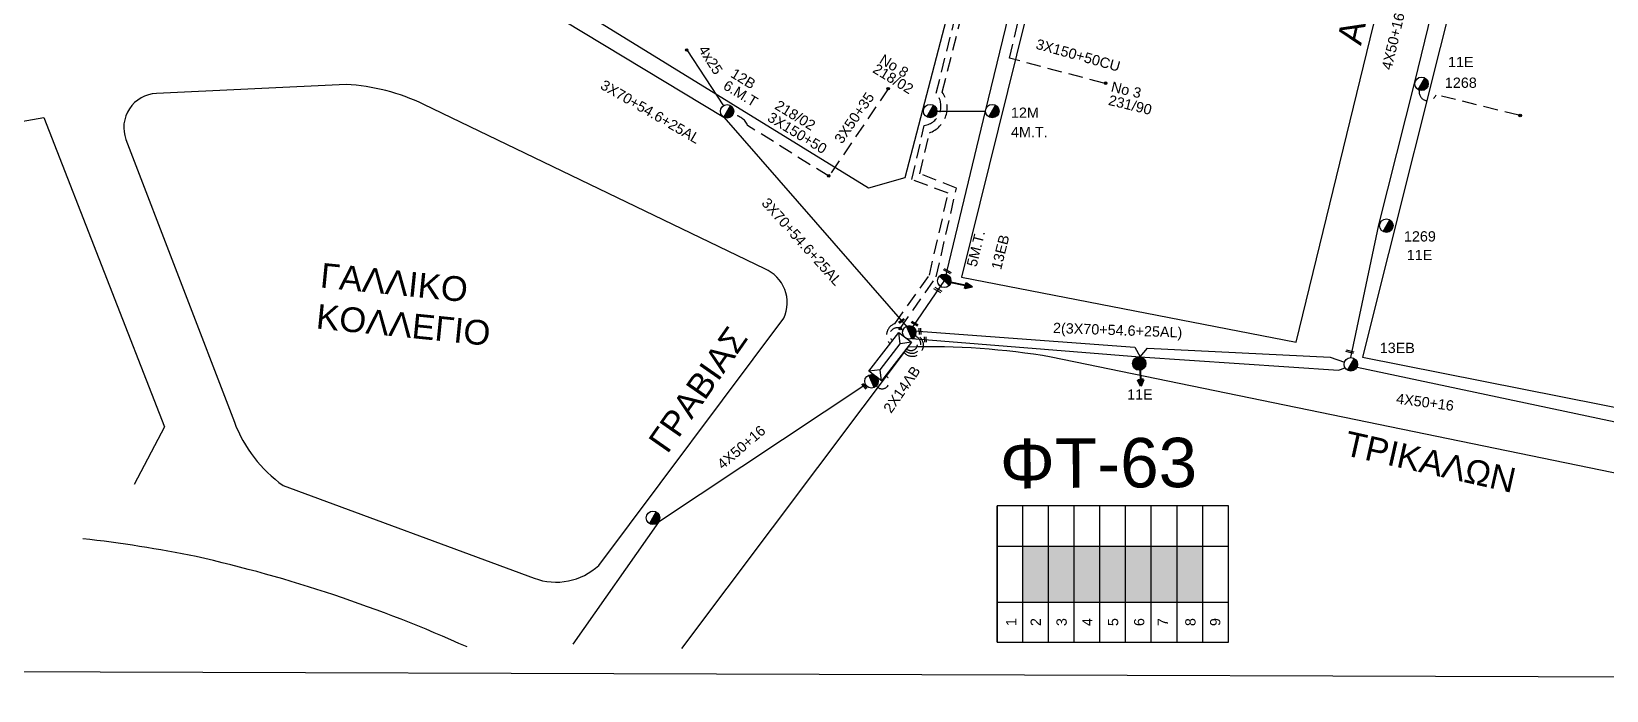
# Model space of a CAD drawing. Header units: millimetres. Extents: x 3156 to 5307, y 1191 to 2273.
# Drawn here: x 4241.2 to 4517, y 1237.7 to 1353.1 of the extents above; entities that cross this region are included whole.
import ezdxf
from ezdxf.enums import TextEntityAlignment as Align

# ---------------------------------------------------------------- set-up
doc = ezdxf.new("R2010")
doc.units = ezdxf.units.MM
doc.linetypes.add('DASHED', pattern=[19.05, 12.7, -6.35])
for name, color, linetype in [('Άγνωστα', 7, 'Continuous'), ('Ασφαλειοκιβώτια Χ.Τ 9 αναχωρήσεων', 7, 'Continuous'), ('Γυμνά εναέρια ΧΤ και ΦΟΠ (3Φ)   4x50+16AL', 7, 'Continuous'), ('Εναέρια παροχή ΧΤ 4x25', 7, 'SYN_LINE'), ('Επίτονοι', 7, 'Continuous'), ('Καλώδια ΧΤ   3x150+50AL', 7, 'DASHED'), ('Καλώδια ΧΤ   3x150+50CU', 7, 'DASHED'), ('Καλώδια ΧΤ   3x150AL+50CU', 7, 'DASHED'), ('Καλώδια ΧΤ   3x150AL+50XLPE', 7, 'DASHED'), ('Καλώδια ΧΤ   3X50+35', 7, 'DASHED'), ('Μηχανική τομή', 7, 'Continuous'), ('Στύλος Ξύλινος', 7, 'Continuous'), ('Στύλος Ξύλινος @ 1', 7, 'Continuous'), ('Στύλος ΦΜ', 7, 'Continuous'), ('Στύλος ΦΜ @ 1', 7, 'Continuous'), ('Συνδέσεις', 7, 'Continuous'), ('Συνεστραμμένα ΧΤ   3x70+54.6+25 AL', 7, 'SYN_LINE'), ('Υποσταθμός εναέριος 2 στύλων', 7, 'Continuous'), ('Υποσταθμός πόλεως', 7, 'Continuous'), ('Υπόβαθρο ΔΕΗ', 7, 'Continuous')]:
    doc.layers.add(name, color=color, linetype=linetype)
doc.styles.add('arial', font='arial.ttf')
doc.styles.get("Standard").update_dxf_attribs({"font": 'arial.ttf'})
doc.linetypes.add('SYN_LINE', pattern='A,0.5,-0.0001,["/\\/\\/\\/",Standard,S=0.1,R=0,X=0,Y=-0.05],-0.25', length=0.7501)

# ---------------------------------------------------------------- blocks, each defined once
blk = doc.blocks.new('ΥΠΑΡΧΩΝ ΤΣΙΜΕΝΤΕΝΙΟΣ ΣΤΥΛΟΣ')
at = {"layer": 'Στύλος ΦΜ'}
blk.add_hatch(color=7, dxfattribs=at).paths.add_polyline_path([(-1.29, -2.28, 0.574793), (2.62, 0, 0.268822), (1.3, 2.27)])
at = {"layer": 'Στύλος ΦΜ', "color": 7}
blk.add_line((-1.29, -2.28), (1.3, 2.27), dxfattribs=at)
blk.add_circle((0, 0), 2.62, dxfattribs=at)
at = {"layer": 'Στύλος ΦΜ', "flags": 4}
for tag, p in [('ΤΥΠΟΣ', (-4.91, 3.03)), ('ΑΡΙΘΜΟΣ', (-4.68, 8.05))]:
    blk.add_attdef(tag, p, '', height=4, dxfattribs=at)
blk = doc.blocks.new('ΥΠΑΡΧΩΝ ΞΥΛΙΝΟΣ ΣΤΥΛΟΣ')
at = {"layer": 'Στύλος Ξύλινος'}
h = blk.add_hatch(color=7, dxfattribs=at)
h.paths.add_polyline_path([(-2.62, 0, 0.270008), (-1.29, -2.28), (1.3, 2.27, 0.576266)])
h.paths.add_polyline_path([(-1.29, -2.28, 0.574793), (2.62, 0, 0.268822), (1.3, 2.27)])
at = {"layer": 'Στύλος Ξύλινος', "color": 7}
blk.add_line((-1.29, -2.28), (1.3, 2.27), dxfattribs=at)
blk.add_circle((0, 0), 2.62, dxfattribs=at)
at = {"layer": 'Στύλος Ξύλινος', "flags": 4}
for tag, p in [('ΑΡΙΘΜΟΣ', (-4.91, 8.6)), ('ΤΥΠΟΣ', (-4.85, 3.39))]:
    blk.add_attdef(tag, p, '', height=4, dxfattribs=at)
blk = doc.blocks.new('ΥΠΟΣΤΑΘΜΟΣ ΕΝΑΕΡΙΟΣ ΕΠΙ 2 ΣΤΥΛΩΝ')
at = {"layer": 'Υποσταθμός εναέριος 2 στύλων', "linetype": 'Continuous'}
for points in [[(-11.97, -2.11, 0.574793), (-8.45, -0.07, 0.268822), (-9.64, 1.98)], [(9.68, -2.15, 0.574793), (13.19, -0.1, 0.268822), (12.01, 1.95)]]:
    blk.add_hatch(color=256, dxfattribs=at).paths.add_polyline_path(points)
for p, q in [((-11.97, -2.11), (-9.64, 1.98)), ((9.68, -2.15), (12.01, 1.95))]:
    blk.add_line(p, q, dxfattribs=at)
for centre in [(-10.81, -0.07), (10.84, -0.1)]:
    blk.add_circle(centre, 2.36, dxfattribs=at)
at = {"layer": 'Υποσταθμός πόλεως', "linetype": 'Continuous', "ltscale": 40}
blk.add_lwpolyline([(-8.57, 2.82), (8.57, 2.82), (8.57, -2.82), (-8.57, -2.82)], close=True, dxfattribs=at)
for points in [[(-5.75, 0), (-8.57, 2.82)], [(-8.57, -2.82), (-5.75, 0)], [(-5.75, 0), (5.75, 0)], [(5.75, 0), (8.57, 2.82)], [(8.57, -2.82), (5.75, 0)]]:
    blk.add_lwpolyline(points, dxfattribs=at)
at = {"layer": 'Υποσταθμός εναέριος 2 στύλων', "ltscale": 40, "flags": 1}
for tag, p in [('ΜΕΤΑΣΧΗΜΑΤΙΣΜΟΣ', (14.09, 2.51)), ('ΙΣΧΥΣ', (14.07, -0.28)), ('ΑΡΙΘΜΟΣ', (14.19, -3))]:
    blk.add_attdef(tag, p, '', height=1.8, dxfattribs=at)
blk = doc.blocks.new('ΑΣΦΑΛΕΙΟΚΙΒΩΤΙΟ ΥΠΟΣΤΑΘΜΟΥ 9 ΑΝΑΧΩΡΗΣΕΩΝ')
at = {"layer": 'Ασφαλειοκιβώτια Χ.Τ 9 αναχωρήσεων', "ltscale": 40}
for p, q in [((-23.8, 40.36), (24.02, 40.36)), ((-9.72, 40.36), (-9.72, -40.64)), ((9.94, 40.36), (9.94, -40.64)), ((-23.8, 31.36), (24.02, 31.36)), ((-23.8, 22.36), (24.02, 22.36)), ((-23.8, 13.36), (24.02, 13.36)), ((-23.8, 4.36), (24.02, 4.36)), ((-23.8, -4.64), (24.02, -4.64)), ((-23.8, -13.64), (24.02, -13.64)), ((-23.8, -22.64), (24.02, -22.64)), ((-23.8, -31.64), (24.02, -31.64))]:
    blk.add_line(p, q, dxfattribs=at)
at = {"layer": 'Ασφαλειοκιβώτια Χ.Τ 9 αναχωρήσεων'}
blk.add_lwpolyline([(-23.8, -40.64), (24.02, -40.64), (24.02, 40.36), (-23.8, 40.36)], close=True, dxfattribs=at)
for s, p in [('1', (-18.12, 33.62)), ('2', (-18.12, 25.05)), ('3', (-18.12, 15.98)), ('4', (-18.12, 6.96)), ('5', (-18.12, -2.05)), ('6', (-18.12, -11.19)), ('7', (-18.12, -19.43)), ('8', (-18.12, -29.12)), ('9', (-18.12, -37.81))]:
    blk.add_text(s, height=3.6, dxfattribs=at).set_placement(p)
at = {"layer": 'Ασφαλειοκιβώτια Χ.Τ 9 αναχωρήσεων', "ltscale": 40}
for tag, height, p in [('ΟΝΟΜΑ', 5, (-0.16, 44.31)), ('ΚΕΙΜΕΝΟ 1', 2, (17.06, 35.59)), ('ΚΕΙΜΕΝΟ 2', 2, (17.06, 26.88)), ('ΚΕΙΜΕΝΟ 3', 2, (17.06, 17.69)), ('ΚΕΙΜΕΝΟ 4', 2, (17.06, 8.71)), ('ΚΕΙΜΕΝΟ 5', 2, (17.06, -0.13)), ('ΚΕΙΜΕΝΟ 6', 2, (17.06, -9.05)), ('ΚΕΙΜΕΝΟ 7', 2, (17.06, -18.13)), ('ΚΕΙΜΕΝΟ 8', 2, (17.06, -26.85)), ('ΚΕΙΜΕΝΟ 9', 2, (17.06, -35.99)), ('ΣΧ', 2, (-0.1, -42.64))]:
    blk.add_attdef(tag, text='', height=height, dxfattribs=at).set_placement(p, align=Align.MIDDLE_CENTER)
blk = doc.blocks.new('_ΣΥΝΔΕΣΗ')
at = {"layer": 'Συνδέσεις', "linetype": 'SYN_LINE', "ltscale": 40}
blk.add_hatch(color=256, dxfattribs=at).paths.add_polyline_path([(0.5, -0.01, 1), (-0.5, -0.01, 1)])
at = {"layer": 'Συνδέσεις'}
blk.add_circle((0, -0.01), 0.5, dxfattribs=at)
blk = doc.blocks.new('ΜΗΧΑΝΙΚΗ ΤΟΜΗ')
at = {"layer": 'Μηχανική τομή', "ltscale": 40}
for p, q in [((-1.89, 0.78), (1.89, 0.78)), ((1.89, 0), (-1.89, 0))]:
    blk.add_line(p, q, dxfattribs=at)
blk = doc.blocks.new('ΕΠΙΤΟΝΟΣ')
at = {"layer": 'Επίτονοι', "lineweight": 40, "ltscale": 40}
blk.add_hatch(color=256, dxfattribs=at).paths.add_polyline_path([(-1.13, 6.47), (0, 9.1), (1.13, 6.47)])
for p, q in [((-1.13, 6.47), (0, 9.1)), ((1.13, 6.47), (-1.13, 6.47)), ((-1.13, 6.47), (0, 6.47)), ((0, 9.1), (1.13, 6.47)), ((0, 6.47), (0, 0))]:
    blk.add_line(p, q, dxfattribs=at)

msp = doc.modelspace()

# ---------------------------------------------------------------- hatches: boundary and pattern name
at = {"layer": 'Ασφαλειοκιβώτια Χ.Τ 9 αναχωρήσεων'}
for color, points in [(151, [(4419.29, 1262.97), (4414.79, 1262.97), (4414.79, 1253.14), (4419.29, 1253.14)]), (30, [(4423.79, 1262.97), (4419.29, 1262.97), (4419.29, 1253.14), (4423.79, 1253.14)]), (6, [(4428.29, 1262.97), (4423.79, 1262.97), (4423.79, 1253.14), (4428.29, 1253.14)]), (27, [(4432.79, 1262.97), (4428.29, 1262.97), (4428.29, 1253.14), (4432.79, 1253.14)]), (2, [(4437.29, 1262.97), (4432.79, 1262.97), (4432.79, 1253.14), (4437.29, 1253.14)]), (85, [(4441.79, 1262.97), (4437.29, 1262.97), (4437.29, 1253.14), (4441.79, 1253.14)]), (133, [(4446.29, 1262.97), (4441.79, 1262.97), (4441.79, 1253.14), (4446.29, 1253.14)])]:
    msp.add_hatch(color=color, dxfattribs=at).paths.add_polyline_path(points)

# ---------------------------------------------------------------- linework, layer by layer
at = {"layer": 'Άγνωστα', "color": 133}
msp.add_lwpolyline([(4472.22, 1295.98), (4477.15, 1319.26), (4483.46, 1344.22), (4488.72, 1366.07), (4496.54, 1396.58), (4503.61, 1424.47)], dxfattribs=at)
at = {"layer": 'Άγνωστα', "color": 133, "linetype": 'DASHED', "ltscale": 0.2}
msp.add_lwpolyline([(4501.64, 1338.43), (4487.16, 1342.04, -0.947511), (4484.23, 1342.84, 2.69021)], format="xyb", dxfattribs=at)
at = {"layer": 'Άγνωστα', "color": 27}
msp.add_lwpolyline([(4399.74, 1339.17), (4408.26, 1339.17)], dxfattribs=at)
at = {"layer": 'Γυμνά εναέρια ΧΤ και ΦΟΠ (3Φ)   4x50+16AL', "color": 27, "ltscale": 40}
msp.add_lwpolyline([(4395.61, 1301.44), (4395.61, 1301.44), (4401.11, 1309.56), (4408.26, 1339.17), (4412.78, 1357.91), (4417.35, 1374.24), (4428.54, 1420.11), (4439.45, 1461.18)], dxfattribs=at)
at = {"layer": 'Γυμνά εναέρια ΧΤ και ΦΟΠ (3Φ)   4x50+16AL', "color": 6, "ltscale": 20}
msp.add_lwpolyline([(4473.32, 1294.32), (4520.43, 1284.34), (4551.54, 1278.95)], dxfattribs=at)
at = {"layer": 'Γυμνά εναέρια ΧΤ και ΦΟΠ (3Φ)   4x50+16AL', "color": 30}
msp.add_lwpolyline([(4387.28, 1291.24), (4351, 1267.14), (4336.01, 1245.8)], dxfattribs=at)
at = {"layer": 'Εναέρια παροχή ΧΤ 4x25', "color": 151, "ltscale": 8}
msp.add_lwpolyline([(4355.98, 1349.92), (4362.37, 1340.11)], dxfattribs=at)
at = {"layer": 'Καλώδια ΧΤ   3x150+50AL', "color": 151, "linetype": 'DASHED', "ltscale": 0.2}
msp.add_lwpolyline([(4380.8, 1327.75), (4366.59, 1336.66, 0.305014), (4363.98, 1338.46, -8.68377)], format="xyb", dxfattribs=at)
at = {"layer": 'Καλώδια ΧΤ   3x150+50CU', "color": 27, "ltscale": 0.2}
msp.add_lwpolyline([(4429, 1344.05), (4412.46, 1348.43), (4414.18, 1355.62, -1.13187), (4412.78, 1357.91, 1.598846)], format="xyb", dxfattribs=at)
at = {"layer": 'Καλώδια ΧΤ   3x150AL+50CU', "color": 133, "linetype": 'DASHED', "ltscale": 0.2}
msp.add_arc((4395.46, 1298.15), 1.94, 219.5493, 76.692, dxfattribs=at)
at = {"layer": 'Καλώδια ΧΤ   3x150AL+50CU', "color": 6, "linetype": 'DASHED', "ltscale": 0.2}
msp.add_arc((4395.35, 1298.31), 1.58, 219.1903, 71.11, dxfattribs=at)
at = {"layer": 'Καλώδια ΧΤ   3x150AL+50CU', "color": 151, "linetype": 'DASHED', "ltscale": 0.2}
msp.add_arc((4395.2, 1298.35), 1.14, 226.6492, 73.5271, dxfattribs=at)
at = {"layer": 'Καλώδια ΧΤ   3x150AL+50CU', "color": 30, "linetype": 'DASHED', "ltscale": 0.2}
msp.add_arc((4390.14, 1291.76), 1.25, 214.8673, 60.6732, dxfattribs=at)
at = {"layer": 'Καλώδια ΧΤ   3x150AL+50XLPE', "color": 2, "ltscale": 0.2}
msp.add_lwpolyline([(4391.53, 1298.41, -0.553801), (4392.39, 1301.92), (4398.42, 1310.42), (4398.42, 1310.42), (4401.72, 1324.76), (4395.38, 1327.18), (4397.54, 1336.66, 0.591349), (4399.62, 1342.28), (4418.73, 1418.76, 0.858854), (4419.95, 1423.28), (4431.46, 1467.24), (4369.33, 1502.44), (4357.07, 1480.54)], format="xyb", dxfattribs=at)
at = {"layer": 'Καλώδια ΧΤ   3x150AL+50XLPE', "color": 85, "ltscale": 0.2}
msp.add_lwpolyline([(4393.33, 1301.09), (4399.61, 1310.11), (4403.18, 1325.65), (4396.75, 1328.2), (4398.42, 1335.35, 0.49654), (4400.69, 1342.47), (4419.72, 1417.99, 0.622732), (4421.33, 1423.16), (4432.75, 1467.97), (4395.27, 1488.89), (4395.44, 1490.31), (4394.26, 1490.98)], format="xyb", dxfattribs=at)
msp.add_arc((4392.78, 1299.93), 1.28, 38.481, 227.0248, dxfattribs=at)
at = {"layer": 'Καλώδια ΧΤ   3X50+35', "color": 151, "ltscale": 0.2}
msp.add_lwpolyline([(4391.21, 1343.09), (4380.8, 1327.75)], dxfattribs=at)
at = {"layer": 'Συνεστραμμένα ΧΤ   3x70+54.6+25 AL', "color": 151, "ltscale": 20}
msp.add_lwpolyline([(4294.65, 1390.03), (4327.42, 1359.33), (4362.43, 1338.1), (4394.53, 1301.29)], dxfattribs=at)
at = {"layer": 'Συνεστραμμένα ΧΤ   3x70+54.6+25 AL', "color": 6, "ltscale": 20}
msp.add_lwpolyline([(4395.36, 1299.32, 0.00036), (4395.36, 1299.33), (4435.26, 1296.12), (4470.08, 1293.79)], format="xyb", dxfattribs=at)
at = {"layer": 'Συνεστραμμένα ΧΤ   3x70+54.6+25 AL', "color": 133, "ltscale": 20}
msp.add_lwpolyline([(4395.71, 1300.68), (4434.43, 1297.82), (4435.33, 1296.12), (4436.63, 1297.61), (4468.61, 1296.05), (4471.11, 1295.19)], dxfattribs=at)
at = {"layer": 'Συνεστραμμένα ΧΤ   3x70+54.6+25 AL', "color": 6, "ltscale": 20}
msp.add_lwpolyline([(4470.08, 1293.79), (4471.22, 1294.18)], dxfattribs=at)
at = {"layer": 'Υπόβαθρο ΔΕΗ', "linetype": 'Continuous', "ltscale": 0.2}
msp.add_line((3229.69, 1244.31), (5245.14, 1237.65), dxfattribs=at)
at = {"layer": 'Υπόβαθρο ΔΕΗ'}
for points in [[(4494.53, 1429.45), (4441.02, 1459.37), (4404.05, 1310.09), (4462.65, 1298.69), (4494.53, 1429.45)], [(4319.39, 1452.95), (4420.5, 1428.61), (4394.13, 1327.49), (4387.77, 1325.69), (4329.28, 1361.76), (4304.24, 1383.89), (4319.39, 1452.95)], [(4569.44, 1398.45), (4532.5, 1408.3), (4506, 1422.79), (4474.29, 1296.08), (4551.07, 1280.82), (4569.44, 1398.45)], [(4211.27, 1271.89), (4198.12, 1253.22), (4191.96, 1251.17), (4121.31, 1292.61), (4121.11, 1298.97), (4177, 1326.34), (4243.34, 1338.03), (4264.49, 1283.87), (4259.16, 1273.75)]]:
    msp.add_lwpolyline(points, dxfattribs=at)
for points in [[(4296.3, 1343.84), (4263.07, 1342.26, 0.50772), (4257.74, 1334.19), (4276.73, 1284.64, 0.146714), (4285.25, 1273.59), (4329.23, 1257.32, 0.283058), (4340.55, 1259.58), (4372.94, 1302.89, 0.423673), (4369.61, 1311.54), (4309.91, 1340.33, 0.098559), (4296.3, 1343.84, -35.46768)], [(4355.08, 1245.03), (4394.78, 1297.89, -0.048593), (4419.77, 1296.14), (4571.25, 1264.93), (4619, 1261.16), (4679.99, 1257.77)], [(4317.48, 1245.28, 0.049906), (4270.04, 1261.13, 0.022025), (4250.17, 1264.24, 7.152103)]]:
    msp.add_lwpolyline(points, format="xyb", dxfattribs=at)

# ---------------------------------------------------------------- block references
at = {"layer": 'Ασφαλειοκιβώτια Χ.Τ 9 αναχωρήσεων', "xscale": 0.5, "yscale": 0.5, "zscale": 0.5, "rotation": 90}
msp.add_blockref('ΑΣΦΑΛΕΙΟΚΙΒΩΤΙΟ ΥΠΟΣΤΑΘΜΟΥ 9 ΑΝΑΧΩΡΗΣΕΩΝ', (4430.47, 1258), dxfattribs=at)
at = {"layer": 'Επίτονοι', "xscale": 0.4499999999998182, "yscale": 0.4499999999998182, "zscale": 0.4499999999998182}
for p, rotation in [((4401.9, 1309.2), 258.0346956280437), ((4435.32, 1295.04), 182.0778706368335)]:
    msp.add_blockref('ΕΠΙΤΟΝΟΣ', p, dxfattribs=dict(at, rotation=rotation))
at = {"layer": 'Μηχανική τομή'}
for p, xscale, yscale, zscale, rotation in [((4401.5, 1311.01), 0.3750602985455293, 0.3750602985455293, 0.3750602985455293, 329.8275293938822), ((4399.84, 1307.7), 0.3750602985455293, 0.3750602985455293, 0.3750602985455293, 329.8275293938822), ((4393.48, 1302.49), 0.2933945443101945, 0.2933945443101945, 0.2933945443101945, 216.3729442194927), ((4395.79, 1301.82), 0.329828979344463, 0.329828979344463, 0.329828979344463, 329.8275293938822), ((4396.69, 1300.58), 0.2933945443101945, 0.2933945443101945, 0.2933945443101945, 272.3133024890616), ((4397.62, 1299.15), 0.2554835708780225, 0.2554835708780225, 0.2554835708780225, 272.3133024890616), ((4472.02, 1296.87), 0.3750602985455294, 0.3750602985455294, 0.3750602985455294, 346.7808964041109), ((4386.98, 1290.89), 0.2933945443101945, 0.2933945443101945, 0.2933945443101945, 309.7373567510239)]:
    msp.add_blockref('ΜΗΧΑΝΙΚΗ ΤΟΜΗ', p, dxfattribs=dict(at, xscale=xscale, yscale=yscale, zscale=zscale, rotation=rotation))
at = {"layer": 'Στύλος Ξύλινος @ 1', "ltscale": 40}
ref = msp.add_blockref('ΥΠΑΡΧΩΝ ΞΥΛΙΝΟΣ ΣΤΥΛΟΣ', (4435.17, 1294.95), dxfattribs=dict(at, xscale=0.4499999999998181, yscale=0.4499999999998181, zscale=0.4499999999998181))
ref.add_attrib('ΤΥΠΟΣ', '11E', (4433.06, 1288.62), dxfattribs={"layer": '', "height": 1.8, "flags": 4})
at = {"layer": 'Στύλος ΦΜ @ 1', "ltscale": 40}
ref = msp.add_blockref('ΥΠΑΡΧΩΝ ΤΣΙΜΕΝΤΕΝΙΟΣ ΣΤΥΛΟΣ', (4484.61, 1343.95), dxfattribs=dict(at, xscale=0.4499999999998181, yscale=0.4499999999998181, zscale=0.4499999999998181))
ref.add_attrib('ΤΥΠΟΣ', '11E', (4489.24, 1346.87), dxfattribs={"layer": '', "height": 1.8, "flags": 4})
ref.add_attrib('ΑΡΙΘΜΟΣ', '1268', (4488.69, 1343.24), dxfattribs={"layer": '', "height": 1.8, "flags": 4})
at = {"layer": 'Στύλος ΦΜ @ 1', "ltscale": 40, "xscale": 0.4499999999998181, "yscale": 0.4499999999998181, "zscale": 0.4499999999998181}
for p in [(4398.56, 1339.17), (4363.01, 1339.13), (4350.03, 1267.91)]:
    msp.add_blockref('ΥΠΑΡΧΩΝ ΤΣΙΜΕΝΤΕΝΙΟΣ ΣΤΥΛΟΣ', p, dxfattribs=at)
at = {"layer": 'Στύλος ΦΜ @ 1', "ltscale": 40}
ref = msp.add_blockref('ΥΠΑΡΧΩΝ ΤΣΙΜΕΝΤΕΝΙΟΣ ΣΤΥΛΟΣ', (4409.44, 1339.17), dxfattribs=dict(at, xscale=0.4499999999998181, yscale=0.4499999999998181, zscale=0.4499999999998181))
ref.add_attrib('ΤΥΠΟΣ', '12M', (4412.71, 1337.99), dxfattribs={"layer": '', "height": 1.8, "flags": 4})
ref.add_attrib('ΑΡΙΘΜΟΣ', '4M.T.', (4412.71, 1334.6), dxfattribs={"layer": '', "height": 1.8, "flags": 4})
ref = msp.add_blockref('ΥΠΑΡΧΩΝ ΤΣΙΜΕΝΤΕΝΙΟΣ ΣΤΥΛΟΣ', (4478.45, 1319.1), dxfattribs=dict(at, xscale=0.4499999999998181, yscale=0.4499999999998181, zscale=0.4499999999998181))
ref.add_attrib('ΤΥΠΟΣ', '1269', (4481.52, 1316.32), dxfattribs={"layer": '', "height": 1.8, "flags": 4})
ref.add_attrib('ΑΡΙΘΜΟΣ', '11E', (4482.02, 1313.06), dxfattribs={"layer": '', "height": 1.8, "flags": 4})
ref = msp.add_blockref('ΥΠΑΡΧΩΝ ΤΣΙΜΕΝΤΕΝΙΟΣ ΣΤΥΛΟΣ', (4401.03, 1309.43), dxfattribs=dict(at, xscale=0.4499999999998959, yscale=0.4499999999998959, zscale=0.4499999999998959, rotation=76.0886578563442))
ref.add_attrib('ΤΥΠΟΣ', '5M.T.', (4406.67, 1311.76), dxfattribs={"layer": '', "height": 1.8, "rotation": 76.0887, "flags": 4})
ref.add_attrib('ΑΡΙΘΜΟΣ', '13EB', (4410.98, 1311.26), dxfattribs={"layer": '', "height": 1.8, "rotation": 76.0887, "flags": 4})
ref = msp.add_blockref('ΥΠΑΡΧΩΝ ΤΣΙΜΕΝΤΕΝΙΟΣ ΣΤΥΛΟΣ', (4472.22, 1294.8), dxfattribs=dict(at, xscale=0.4499999999998181, yscale=0.4499999999998181, zscale=0.4499999999998181))
ref.add_attrib('ΤΥΠΟΣ', '13EB', (4477.29, 1296.78), dxfattribs={"layer": '', "height": 1.8, "flags": 4})
at = {"layer": 'Συνδέσεις', "xscale": 0.4499999999998181, "yscale": 0.4499999999998181, "zscale": 0.4499999999998181}
for p in [(4355.93, 1349.88), (4391.2, 1343.1), (4429.29, 1344.06), (4501.87, 1338.4), (4380.8, 1327.82), (4393.33, 1301.09)]:
    msp.add_blockref('_ΣΥΝΔΕΣΗ', p, dxfattribs=at)
at = {"layer": 'Υποσταθμός εναέριος 2 στύλων', "xscale": 0.4999999999996158, "yscale": 0.4999999999996158, "zscale": 0.4999999999996158, "rotation": 52.48818736345512}
msp.add_blockref('ΥΠΟΣΤΑΘΜΟΣ ΕΝΑΕΡΙΟΣ ΕΠΙ 2 ΣΤΥΛΩΝ', (4391.56, 1296.14), dxfattribs=at)

# ---------------------------------------------------------------- texts
at = {"layer": 'Άγνωστα', "ltscale": 40, "char_height": 1.8, "attachment_point": 1, "style": 'arial'}
for s, insert, width, rotation in [('4X50+16', (4477.58, 1346.69), 43.5158, 76.6195), ('4x25', (4359.41, 1350.92), 45.3356, 302.797), ('Νο 8', (4390.45, 1349.24), 43.5158, 328.757), ('12B', (4364.4, 1346.78), 43.5158, 328.757), ('218/02', (4389.28, 1347.59), 43.5158, 328.757), ('6.Μ.Τ', (4363.09, 1344.69), 43.5158, 328.757), ('Νο 3', (4430.53, 1344.38), 43.5158, 346.471), ('218/02', (4372.12, 1341.2), 43.5158, 328.757), ('3X50+35', (4381.65, 1334.32), 43.5158, 55.408), ('231/90', (4430.06, 1342.03), 43.5158, 346.471), ('3X150+50', (4370.84, 1339.11), 43.5158, 328.757), ('2X14ΛΒ', (4390.24, 1287.12), 43.5158, 55.408), ('4X50+16', (4480.32, 1289.73), 43.5158, 352.5402), ('4X50+16', (4361.06, 1277.65), 43.5158, 40.7599)]:
    msp.add_mtext(s, dxfattribs=dict(at, insert=insert, width=width, rotation=rotation))
at = {"layer": 'Καλώδια ΧΤ   3x150+50CU', "ltscale": 0.2, "insert": (4417.41, 1351.86), "char_height": 1.8, "width": 43.5158, "attachment_point": 1, "rotation": 344.4413, "style": 'arial'}
msp.add_mtext('3X150+50CU', dxfattribs=at)
at = {"layer": 'Συνεστραμμένα ΧΤ   3x70+54.6+25 AL', "ltscale": 20, "style": 'arial'}
for s, insert, char_height, width, attachment_point, rotation in [('{\\H1.083x;AΔΡIANOY}', (4469.77, 1351.48), 4, 43.5158, 1, 77.4857), ('3X70+54.6+25AL', (4341.56, 1344.75), 1.8, 43.5158, 1, 329.9027), ('3X70+54.6+25AL', (4370.25, 1324.17), 1.8, 43.5158, 1, 311.8517), ('{\\H1.083x;ΓAΛΛIKO\\PKOΛΛEΓIO}', (4292.06, 1312.59), 4, 43.5158, 1, 354.2605), ('2(3X70+54.6+25AL)', (4420.11, 1302.1), 1.8, 43.5158, 1, 357.9467), ('{\\H1.083x;ΓPABIAΣ}', (4349, 1281.45), 4, 43.5158, 1, 55.076), ('{\\H1.083x;\\PTPIKAΛΩN}', (4488.2, 1286.87), 4, 134.5752, 2, 347.3014)]:
    msp.add_mtext(s, dxfattribs=dict(at, insert=insert, char_height=char_height, width=width, attachment_point=attachment_point, rotation=rotation))
at = {"layer": 'Υπόβαθρο ΔΕΗ', "insert": (4407.37, 1281.73), "char_height": 8, "width": 92.0926, "attachment_point": 1, "rotation": 0.3408, "style": 'arial'}
msp.add_mtext('{\\H1.083x; ΦT-63}', dxfattribs=at)

doc.saveas('drawing.dxf')
